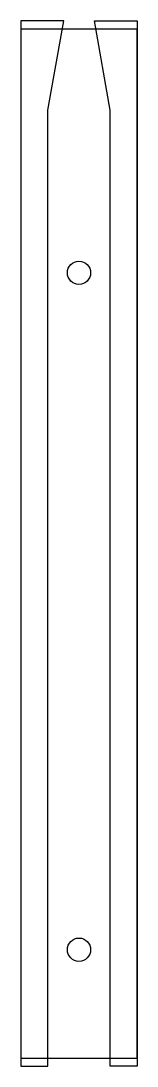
# Model space of a CAD drawing. Extents: x 1421 to 1464, y 888 to 1274.
import ezdxf

# ---------------------------------------------------------------- set-up
doc = ezdxf.new("R2010")
doc.units = 0
doc.layers.get('0').update_dxf_attribs({"linetype": 'CONTINUOUS'})

msp = doc.modelspace()

# ---------------------------------------------------------------- linework, layer by layer
for p, q in [((1436.81, 1274.23), (1430.94, 1274.23)), ((1448.22, 1274.23), (1453.94, 1274.23))]:
    msp.add_line(p, q)
for points in [[(1430.94, 1274.23), (1420.94, 1274.23), (1420.94, 888.23), (1430.94, 888.23), (1430.94, 1241.21), (1436.81, 1274.23)], [(1453.94, 1274.23), (1463.94, 1274.23), (1463.94, 888.23), (1453.94, 888.23), (1453.94, 1241.21), (1448.22, 1274.23)]]:
    msp.add_lwpolyline(points)
msp.add_lwpolyline([(1420.94, 891.21), (1463.94, 891.21), (1463.94, 1271.21), (1420.94, 1271.21)], close=True)
for centre in [(1442.44, 1181.21), (1442.44, 931.21)]:
    msp.add_circle(centre, 4.3)

doc.saveas('drawing.dxf')
